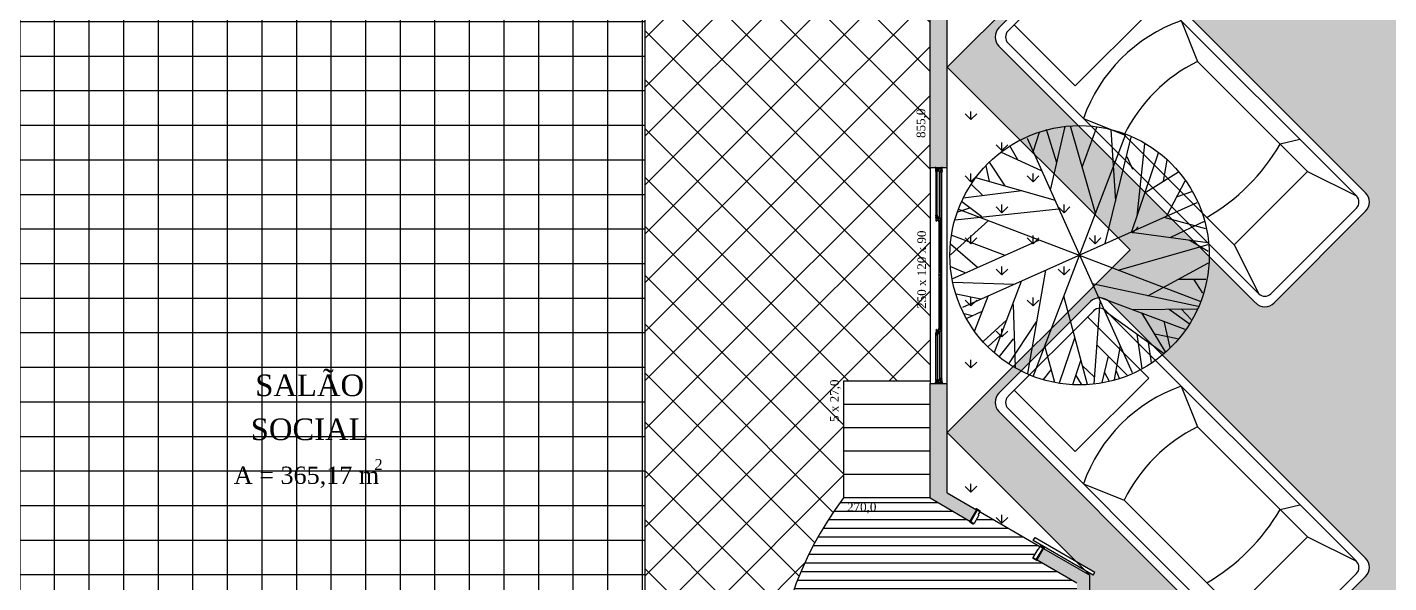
# Model space of a CAD drawing. Header units: millimetres. Extents: x 5728 to 12128, y -948 to 8052.
# Drawn here: x 7314 to 8889, y 2194 to 2837 of the extents above; entities that cross this region are included whole.
import ezdxf
from ezdxf.enums import TextEntityAlignment as Align

# ---------------------------------------------------------------- set-up
doc = ezdxf.new("R2010")
doc.units = ezdxf.units.MM
doc.header["$MEASUREMENT"] = 0
for name, color, linetype in [('001 - 0.150 Color', 1, 'Continuous'), ('003 - 0.250 Color', 3, 'Continuous'), ('004 - 0.150 Color', 4, 'Continuous'), ('005 - 0.350 Color', 5, 'Continuous'), ('007 - 0.200', 7, 'Continuous'), ('030 - 0.500 Color', 30, 'Continuous'), ('052 - 0.250 Color', 52, 'Continuous'), ('084 - 0.250 Color', 84, 'Continuous'), ('252 - 0.150 Color', 252, 'Continuous'), ('253 - 0.150 Color', 253, 'Continuous')]:
    doc.layers.add(name, color=color, linetype=linetype)
doc.styles.add('style4', font='romantic.ttf')
pattern_1 = [(0, (0, 0), (15.36, 15.36), [30, -0.72]), (0, (-15.36, 0.72), (15.36, 15.36), [30, -0.72]), (90, (0, 0), (-15.36, 15.36), [-16.08, 14.64]), (90, (-0.72, 0), (-15.36, 15.36), [-16.08, 14.64])]
pattern_2 = [(45, (0, 0), (-28.28421, 28.28421), []), (135, (0, 0), (-28.28421, -28.28421), [])]

# ---------------------------------------------------------------- blocks, each defined once
blk = doc.blocks.new('Carro')
at = {"layer": '052 - 0.250 Color'}
for p, q in [((7967.7, 5100.5), (7861.7, 4994.4)), ((7971.3, 5089.9), (7872.3, 4990.9)), ((8275.3, 4800), (7985.4, 5089.9)), ((8285.9, 4803.5), (7988.9, 5100.5)), ((8034.9, 5012.1), (7964.2, 5082.8)), ((8034.9, 5012.1), (7950, 4927.2)), ((7879.3, 4998), (7950, 4927.2)), ((8072.5, 5002.8), (8091.5, 4955.5)), ((7861.7, 4973.2), (8158.6, 4676.2)), ((7872.3, 4976.7), (8162.2, 4686.8)), ((8218.7, 4828.2), (8091.5, 4955.5)), ((7959.4, 4889.6), (8006.6, 4870.7)), ((8006.6, 4870.7), (8133.9, 4743.4)), ((8186.9, 4860.1), (8209.8, 4865.5)), ((8133.9, 4743.4), (8218.7, 4828.2)), ((8218.7, 4828.2), (8275.3, 4800)), ((8176.3, 4686.8), (8275.3, 4785.8)), ((8179.9, 4676.2), (8285.9, 4782.3)), ((8133.9, 4743.4), (8162.2, 4686.8))]:
    blk.add_line(p, q, dxfattribs=at)
for centre, radius, start, end in [((7978.3, 5089.9), 15, 45, 135), ((7978.3, 5082.8), 10, 45, 135), ((7872.3, 4983.8), 15, 135, 225), ((8133.9, 4828.2), 185, 109.3779, 160.622), ((7879.3, 4983.8), 10, 135, 225), ((8172.8, 4789.4), 185, 116.0753, 153.9246), ((7988.2, 4973.9), 229, 299.8107, 330.1892), ((8268.2, 4792.9), 10, 315, 45), ((8275.3, 4792.9), 15, 315, 45), ((8169.3, 4693.9), 10, 225, 315), ((8169.3, 4686.8), 15, 225, 315)]:
    blk.add_arc(centre, radius, start, end, dxfattribs=at)
blk = doc.blocks.new('Árvore Est')
at = {"layer": '084 - 0.250 Color'}
for p, q in [((7700.9, -1573.9), (7694.8, -1602.4)), ((7714.2, -1570), (7712.1, -1641)), ((7718.1, -1569.6), (7762.9, -1669.5)), ((7725.2, -1584.4), (7732, -1567.7)), ((7731.4, -1598.9), (7758.1, -1567.4)), ((7745.2, -1630.7), (7768.5, -1568.3)), ((7745.8, -1567.5), (7785.5, -1611.6)), ((7786.2, -1572.7), (7799, -1692.3)), ((7672.5, -1586.7), (7680.2, -1603.5)), ((7675.4, -1592.6), (7677.6, -1583.2)), ((7806.1, -1852.3), (7684.8, -1581.3)), ((7798.9, -1576.7), (7692, -1856.9)), ((7789.9, -1603.7), (7807.2, -1580.7)), ((7800.1, -1590.6), (7795.4, -1575.6)), ((7819.8, -1650.1), (7811.3, -1582.2)), ((7645.6, -1605.4), (7670.2, -1632.3)), ((7658.2, -1595.7), (7698.1, -1610.9)), ((7808.8, -1688.8), (7835, -1596.7)), ((7814.3, -1605.1), (7827.5, -1591.5)), ((7633.2, -1618.2), (7715.4, -1649.5)), ((7639.3, -1610.8), (7652.7, -1625)), ((7825.8, -1630.6), (7853.3, -1612.8)), ((7830.8, -1612.6), (7848.8, -1608.6)), ((7619.8, -1634.8), (7668.2, -1667.1)), ((7628.1, -1624.1), (7648.7, -1640.4)), ((7864.7, -1626.2), (7843.3, -1672.4)), ((7856, -1645.2), (7872.2, -1636.3)), ((7688.5, -1639.9), (7615.5, -1642.2)), ((7605.3, -1663.3), (7885.6, -1770.3)), ((7608.4, -1657), (7728.1, -1677.9)), ((7881, -1656.1), (7609.9, -1777.5)), ((7865.2, -1663.2), (7887.8, -1670.6)), ((7639.5, -1676.8), (7598.6, -1687.7)), ((7601.6, -1675), (7612.7, -1684)), ((7820.8, -1683.1), (7894.4, -1700.3)), ((7852.5, -1690.4), (7890.9, -1678.5)), ((7595.8, -1725.9), (7698.1, -1698.5)), ((7597.8, -1693.5), (7649.8, -1711.5)), ((7595.7, -1708.9), (7623.6, -1718.4)), ((7606.2, -1712.3), (7596.2, -1718.8)), ((7895, -1706), (7794.6, -1734.7)), ((7617.9, -1719.8), (7604.7, -1733.5)), ((7712.9, -1731.3), (7686.4, -1854.1)), ((7847.4, -1719.8), (7893.6, -1736.9)), ((7596.7, -1733.5), (7691.5, -1740.7)), ((7628.6, -1749.9), (7598, -1742.4)), ((7609.9, -1745.8), (7599.9, -1751)), ((7641.4, -1737.3), (7606.4, -1772.2)), ((7680.9, -1746.3), (7631.7, -1814.5)), ((7697.4, -1738.7), (7659.8, -1838.5)), ((7759, -1746.5), (7882.2, -1776.6)), ((7640.8, -1763.6), (7601.4, -1757)), ((7612.5, -1758.8), (7603.1, -1762.5)), ((7728.3, -1761.4), (7757.8, -1865.6)), ((7808.1, -1758.6), (7890.7, -1753.2)), ((7682.5, -1778.9), (7683.3, -1852.3)), ((7772.3, -1776.9), (7760.3, -1865.3)), ((7770.8, -1778), (7778.2, -1784.5)), ((7772.7, -1777.1), (7864, -1808.3)), ((7844.6, -1778.4), (7859.3, -1772)), ((7654.1, -1783.1), (7614.1, -1789)), ((7678.9, -1788.4), (7633.6, -1815.8)), ((7790.6, -1783.3), (7874.3, -1792.3)), ((7818.4, -1793.3), (7842, -1831.3)), ((7644.9, -1796), (7621, -1799.5)), ((7654.6, -1803.9), (7648.9, -1830.1)), ((7698.6, -1795.9), (7736.5, -1865.9)), ((7669.1, -1814.2), (7638.6, -1821.3)), ((7683.2, -1820.3), (7666.4, -1843.4)), ((7766.3, -1822.4), (7784.8, -1861.4)), ((7789.6, -1814.3), (7776.4, -1862.5)), ((7791.1, -1817.9), (7831.6, -1838.8)), ((7831.2, -1813.9), (7855.5, -1818.3)), ((7683.6, -1834.3), (7671.1, -1845.8)), ((7717.8, -1831), (7717.8, -1863)), ((7813.3, -1830), (7819.2, -1846.8)), ((7717.7, -1848.5), (7701.4, -1859.2)), ((7763.4, -1843.6), (7750.2, -1865.7))]:
    blk.add_line(p, q, dxfattribs=at)
blk.add_circle((7745.4, -1716.8), 150, dxfattribs=at)

msp = doc.modelspace()

# ---------------------------------------------------------------- hatches: boundary and pattern name
at = {"layer": '003 - 0.250 Color', "ltscale": 2.5}
h = msp.add_hatch(dxfattribs=at)
h.set_pattern_fill('GRASS', color=256, scale=2, style=0)
h.set_pattern_definition([(90, (0, 0), (-35.921, 35.921), [9.525, -62.317]), (45, (0, 0), (-35.92102, 35.92102), [9.525, -41.275]), (135, (0, 0), (-35.92102, -35.92102), [9.525, -41.275])])
h.paths.add_polyline_path([(8378.23, 3636.13), (8378.23, 3302.28), (8378.23, 3213.36), (8589.6, 3424.72)])
h.paths.add_polyline_path([(8589.6, 3001.95), (8378.23, 3213.36), (8378.23, 2790.59)])
h.paths.add_polyline_path([(8378.23, 2790.59), (8378.23, 2674.78), (8378.23, 2424.78), (8378.23, 2367.82), (8589.6, 2579.18)])
h.paths.add_polyline_path([(8378.23, 2367.82), (8378.23, 2298.05), (8410.9, 2279.19, -0.4142136), (8412.26, 2279.56), (8416.59, 2277.06), (8416.58, 2277.04, -0.2046349), (8416.09, 2276.19), (8485.37, 2236.19, -0.4142136), (8486.74, 2236.56), (8490.2, 2234.56, -0.4142136), (8490.57, 2233.19), (8543.23, 2202.79), (8537.77, 2208.25), (8477.71, 2242.92), (8479.71, 2246.39), (8526.85, 2219.17)])
at = {"layer": '005 - 0.350 Color', "ltscale": 2.5}
for points in [[(8378.23, 3302.28), (8363.23, 3302.28), (8233.23, 3302.28), (8233.23, 3307.68), (8218.23, 3307.68), (8218.23, 3302.28), (8143.23, 3302.28), (8143.23, 3282.28), (8358.23, 3282.28), (8358.23, 2674.78), (8378.23, 2674.78)], [(8378.23, 2424.78), (8358.23, 2424.78), (8358.23, 2292.28), (8405.3, 2265.1), (8412.8, 2278.09), (8411.94, 2278.59), (8378.23, 2298.05)], [(8543.23, 2202.79), (8489.53, 2233.79), (8482.03, 2220.8), (8528.23, 2194.13), (8528.23, 1915.43), (8543.23, 1915.43)]]:
    msp.add_hatch(color=256, dxfattribs=at).paths.add_polyline_path(points)
at = {"layer": '252 - 0.150 Color', "ltscale": 2.5}
h = msp.add_hatch(dxfattribs=at)
h.set_pattern_fill('AR-B816C', color=256, scale=0.075591, style=0)
h.set_pattern_definition(pattern_1)
h.paths.add_polyline_path([(8437.93, 3237.7, -0.4142136), (8437.93, 3258.91), (8490.11, 3311.1), (8483.91, 3319.04), (8378.23, 3213.36), (8589.6, 3001.95), (8835.13, 2869.08), (8769.09, 2953.68), (8756.13, 2940.71, -0.4142136), (8734.91, 2940.71)], flags=17)
h.paths.add_polyline_path([(8756.13, 3363.48, -0.4142136), (8734.91, 3363.48), (8437.93, 3660.47, -0.4142136), (8437.93, 3681.68), (8490.11, 3733.87), (8483.91, 3741.81), (8378.23, 3636.13), (8589.6, 3424.72), (8483.91, 3319.04), (8490.11, 3311.1), (8543.99, 3364.98, -0.4142136), (8565.21, 3364.98), (8862.19, 3067.99, -0.4142136), (8862.19, 3046.78), (8769.09, 2953.68), (8835.13, 2869.08), (9063.78, 2745.35), (9644.22, 2745.35), (9762.43, 2837.63), (9756.28, 2845.52), (9697.19, 2799.39, -0.4142136), (9676.13, 2801.98), (9417.68, 3133.04, -0.4142136), (9420.28, 3154.1), (9479.39, 3200.25), (9092.97, 3695.32), (8589.6, 3847.49), (8483.91, 3741.81), (8490.11, 3733.87), (8543.99, 3787.75, -0.4142136), (8565.21, 3787.75), (8862.19, 3490.76, -0.4142136), (8862.19, 3469.55)])
h = msp.add_hatch(dxfattribs=at)
h.set_pattern_fill('AR-B816C', color=256, scale=0.075591, style=0)
h.set_pattern_definition(pattern_1)
h.paths.add_polyline_path([(8769.09, 2108.14), (8756.13, 2095.18, -0.4142136), (8734.91, 2095.18), (8437.93, 2392.16, -0.4142136), (8437.93, 2413.37), (8490.11, 2465.56), (8483.91, 2473.5), (8378.23, 2367.82), (8526.85, 2219.17), (8549, 2206.39), (8547, 2202.92), (8537.77, 2208.25), (8543.23, 2202.79), (8543.23, 1816.06), (8646.37, 1712.93), (9077.4, 1713.17)])
h.paths.add_polyline_path([(9153.38, 2038.58), (8769.09, 2530.91), (8756.13, 2517.95, -0.4142136), (8734.91, 2517.95), (8437.93, 2814.93, -0.4142136), (8437.93, 2836.14), (8490.11, 2888.33), (8483.91, 2896.27), (8378.23, 2790.59), (8589.6, 2579.18), (8483.91, 2473.5), (8490.11, 2465.56), (8543.99, 2519.44, -0.4142136), (8565.21, 2519.44), (8862.19, 2222.46, -0.4142136), (8862.19, 2201.24), (8769.09, 2108.14), (8948.32, 1878.53)])
h.paths.add_polyline_path([(8835.13, 2869.08), (8589.6, 3001.95), (8483.91, 2896.27), (8490.11, 2888.33), (8543.99, 2942.21, -0.4142136), (8565.21, 2942.21), (8862.19, 2645.22, -0.4142136), (8862.19, 2624.01), (8769.09, 2530.91), (9153.38, 2038.58), (9153.38, 2461.35)])
h.paths.add_polyline_path([(9063.78, 2745.35), (8835.13, 2869.08), (9153.38, 2461.35), (9142.3, 2660.77)], flags=17)
h.paths.add_polyline_path([(9504.06, 2682.97), (9455.37, 2745.35), (9063.78, 2745.35), (9142.3, 2660.77), (9528.73, 2165.7), (9587.84, 2211.85, -0.4142136), (9608.9, 2209.26), (9867.35, 1878.19, -0.4142136), (9864.76, 1857.14), (9805.61, 1810.97), (9811.76, 1803.08), (9929.57, 1895.05), (9669.29, 2228.39), (9787.1, 2320.36), (9780.95, 2328.24), (9721.85, 2282.11, -0.4142136), (9700.8, 2284.7), (9442.35, 2615.77, -0.4142136), (9444.94, 2636.82)])
h.paths.add_polyline_path([(9644.87, 2745.35), (9455.37, 2745.35), (9504.06, 2682.97), (9563.18, 2729.13, -0.4142136), (9584.23, 2726.53), (9842.68, 2395.47, -0.4142136), (9840.09, 2374.41), (9780.95, 2328.24), (9787.1, 2320.36), (9904.91, 2412.33)], flags=17)
h.paths.add_polyline_path([(9528.73, 2165.7), (9142.3, 2660.77), (9153.38, 2461.35), (9153.38, 2038.58), (8948.32, 1878.53), (9077.4, 1713.17), (9697.02, 1713.51), (9811.76, 1803.08), (9805.61, 1810.97), (9746.52, 1764.84, -0.4142136), (9725.46, 1767.43), (9467.01, 2098.49, -0.4142136), (9469.61, 2119.55)])
at = {"layer": '253 - 0.150 Color', "ltscale": 2.5}
h = msp.add_hatch(dxfattribs=at)
h.set_pattern_fill('NET', color=256, scale=12.5984, style=0)
h.set_pattern_definition([(0, (505.56, -396.484), (0, 39.99992), []), (90, (505.56, -396.484), (-39.99992, 2e-15), [])])
h.paths.add_polyline_path([(7228.23, 1652.28), (8028.23, 1652.28), (8028.23, 2952.28), (7228.23, 2952.28)])
h.paths.add_polyline_path([(7570.97, 2401.58), (7710.24, 2401.58), (7710.24, 2449.62), (7570.97, 2449.62)], flags=24)
h.paths.add_polyline_path([(7555.9, 2298.15), (7718.01, 2298.15), (7718.01, 2335.02), (7555.9, 2335.02)], flags=24)
h.paths.add_polyline_path([(7712.5, 2321.63), (7727.99, 2321.63), (7727.99, 2340.38), (7712.5, 2340.38)], flags=24)
h.paths.add_polyline_path([(7567.45, 2352.32), (7713.75, 2352.32), (7713.75, 2390.6), (7567.45, 2390.6)], flags=24)
h = msp.add_hatch(dxfattribs=at)
h.set_pattern_fill('NET', color=256, scale=12.5984, angle=45, style=0)
h.set_pattern_definition(pattern_2)
h.paths.add_polyline_path([(8358.23, 2674.78), (8358.23, 2952.28), (8028.23, 2952.28), (8028.23, 2427.28), (8258.23, 2427.28), (8358.23, 2427.28)])
h.paths.add_polyline_path([(8357.6, 2705.68), (8357.6, 2745.12), (8339.16, 2745.12), (8339.16, 2705.68)], flags=24)
h.paths.add_polyline_path([(8257.6, 2377.15), (8257.6, 2431.37), (8239.16, 2431.37), (8239.16, 2377.15)], flags=9)
h.paths.add_polyline_path([(8356.27, 2509.36), (8356.27, 2603.37), (8340.52, 2603.37), (8340.52, 2509.36)], flags=24)
h = msp.add_hatch(dxfattribs=at)
h.set_pattern_fill('NET', color=256, scale=12.5984, angle=45, style=0)
h.set_pattern_definition(pattern_2)
h.paths.add_polyline_path([(8258.23, 2292.28), (8258.23, 2427.28), (8028.23, 2427.28), (8028.23, 1652.28), (8358.23, 1652.28), (8358.23, 1682.28), (8258.23, 1682.28), (8258.23, 1817.28, -0.3368421)])
h.paths.add_polyline_path([(8257.6, 2377.15), (8257.6, 2431.37), (8239.16, 2431.37), (8239.16, 2377.15)], flags=9)
h.paths.add_polyline_path([(8257.6, 1683.2), (8257.6, 1737.43), (8239.16, 1737.43), (8239.16, 1683.2)], flags=24)
h = msp.add_hatch(dxfattribs=at)
h.set_pattern_fill('LINE', color=256, scale=3.142085, style=0)
h.set_pattern_definition([(0, (505.559, -396.484), (0, 9.97612), [])])
h.paths.add_polyline_path([(8407.83, 2262.49), (8404.37, 2264.49, -0.4142136), (8404, 2265.85), (8358.23, 2292.28), (8258.23, 2292.28, 0.3368421), (8258.23, 1817.28), (8358.23, 1817.28), (8438.03, 1863.35, -0.4142136), (8438.39, 1864.71), (8441.86, 1866.71, -0.4142136), (8443.22, 1866.35), (8511.29, 1905.65, -0.4142136), (8511.66, 1907.01), (8515.12, 1909.01, -0.4142136), (8516.49, 1908.65), (8528.23, 1915.43), (8528.23, 2194.13), (8482.46, 2220.55, -0.4142136), (8481.1, 2220.19), (8477.63, 2222.19, -0.4142136), (8477.27, 2223.55), (8482.77, 2233.08), (8483.37, 2232.73), (8485.37, 2236.19), (8416.09, 2276.19), (8414.09, 2272.73), (8414.7, 2272.38), (8409.2, 2262.85, -0.4142136)])
h.paths.add_polyline_path([(8407.12, 2034.99), (8422.62, 2034.99), (8422.62, 2053.74), (8407.12, 2053.74)], flags=24)
h.paths.add_polyline_path([(8257.3, 2011.5), (8419.41, 2011.5), (8419.41, 2048.38), (8257.3, 2048.38)], flags=24)
h.paths.add_polyline_path([(8275.01, 2065.68), (8409, 2065.68), (8409, 2103.96), (8275.01, 2103.96)], flags=24)
h.paths.add_polyline_path([(8259.2, 2271.65), (8298.55, 2271.65), (8298.55, 2289.84), (8259.2, 2289.84)], flags=24)
h.paths.add_polyline_path([(8179.16, 2055.41), (8218.59, 2055.41), (8218.59, 2073.85), (8179.16, 2073.85)], flags=24)
h.paths.add_polyline_path([(8496.44, 1897.82), (8530.55, 1917.52), (8521.4, 1933.37), (8487.29, 1913.68)], flags=9)
h.paths.add_polyline_path([(8315.91, 1817.83), (8355.26, 1817.83), (8355.26, 1836.02), (8315.91, 1836.02)], flags=24)
h.paths.add_polyline_path([(8278.9, 1818.2), (8278.9, 1857.63), (8260.46, 1857.63), (8260.46, 1818.2)], flags=24)
h.paths.add_polyline_path([(8527.56, 2157.81), (8527.56, 2197.16), (8509.39, 2197.16), (8509.39, 2157.81)], flags=24)

# ---------------------------------------------------------------- linework, layer by layer
at = {"layer": '001 - 0.150 Color'}
for p, q in [((8358.23, 2674.78), (8358.23, 2424.78)), ((8369.3, 2615.57), (8369.3, 2670.14)), ((8369.88, 2615.57), (8369.88, 2670.16)), ((8370.63, 2674.04), (8370.63, 2671.94)), ((8371.92, 2671.88), (8371.92, 2674.04)), ((8371.92, 2430.47), (8371.92, 2669.08)), ((8378.23, 2424.78), (8378.23, 2674.78)), ((8369.3, 2429.41), (8369.3, 2484.73)), ((8369.88, 2429.4), (8369.88, 2484.73)), ((8370.63, 2425.52), (8370.63, 2427.62)), ((8371.92, 2427.67), (8371.92, 2425.52)), ((8371.92, 2425.52), (8371.92, 2427.67)), ((8412.8, 2278.09), (8405.3, 2265.1)), ((8414.7, 2272.38), (8409.2, 2262.85)), ((8412.26, 2279.56), (8415.73, 2277.56)), ((8414.09, 2272.73), (8414.7, 2272.38)), ((8416.09, 2276.19), (8416.09, 2276.19)), ((8404, 2265.85), (8404, 2265.85)), ((8404.37, 2264.49), (8407.83, 2262.49)), ((8404.44, 2265.6), (8409.2, 2262.85)), ((8409.2, 2262.85), (8409.2, 2262.85)), ((8490.2, 2234.56), (8486.74, 2236.56)), ((8482.77, 2233.08), (8477.27, 2223.55)), ((8477.27, 2223.55), (8482.03, 2220.8)), ((8481.1, 2220.19), (8477.63, 2222.19)), ((8488.66, 2234.29), (8481.16, 2221.3)), ((8482.77, 2233.08), (8483.37, 2232.73)), ((8485.37, 2236.19), (8483.37, 2232.73)), ((8485.37, 2236.19), (8489.53, 2233.79))]:
    msp.add_line(p, q, dxfattribs=at)
at = {"layer": '001 - 0.150 Color', "ltscale": 2.5}
for p, q in [((8411.94, 2278.59), (8416.09, 2276.19)), ((8414.09, 2272.73), (8416.09, 2276.19)), ((8477.71, 2242.92), (8479.71, 2246.39)), ((8547, 2202.92), (8477.71, 2242.92)), ((8479.71, 2246.39), (8549, 2206.39)), ((8547, 2202.92), (8549, 2206.39))]:
    msp.add_line(p, q, dxfattribs=at)
at = {"layer": '001 - 0.150 Color'}
for points in [[(8367.29, 2674.04), (8367.29, 2673.04), (8367.43, 2673.04), (8367.43, 2674.04), (8371.95, 2674.04), (8371.95, 2672.78), (8372.09, 2672.78), (8372.09, 2674.04), (8372.14, 2674.12), (8372.09, 2674.17), (8372.09, 2674.64), (8372.59, 2674.64), (8372.59, 2674.17), (8372.54, 2674.12), (8372.59, 2674.04), (8372.73, 2674.04), (8372.73, 2674.78), (8371.45, 2674.78), (8371.45, 2674.64), (8371.95, 2674.64), (8371.95, 2674.19), (8364.51, 2674.19), (8364.51, 2674.64), (8365.01, 2674.64), (8365.01, 2674.78), (8363.73, 2674.78), (8363.73, 2674.04), (8363.87, 2674.04), (8363.92, 2674.12), (8363.87, 2674.17), (8363.87, 2674.64), (8364.37, 2674.64), (8364.37, 2674.17), (8364.32, 2674.12), (8364.37, 2674.04), (8365.39, 2674.04), (8365.39, 2673.04), (8365.53, 2673.04), (8365.53, 2674.04)], [(8367.29, 2425.52), (8367.29, 2426.52), (8367.43, 2426.52), (8367.43, 2425.52), (8371.95, 2425.52), (8371.95, 2426.78), (8372.09, 2426.78), (8372.09, 2425.52), (8372.14, 2425.43), (8372.09, 2425.38), (8372.09, 2424.92), (8372.59, 2424.92), (8372.59, 2425.38), (8372.54, 2425.43), (8372.59, 2425.52), (8372.73, 2425.52), (8372.73, 2424.78), (8371.45, 2424.78), (8371.45, 2424.92), (8371.95, 2424.92), (8371.95, 2425.37), (8364.51, 2425.37), (8364.51, 2424.92), (8365.01, 2424.92), (8365.01, 2424.78), (8363.73, 2424.78), (8363.73, 2425.52), (8363.87, 2425.52), (8363.92, 2425.43), (8363.87, 2425.38), (8363.87, 2424.92), (8364.37, 2424.92), (8364.37, 2425.38), (8364.32, 2425.43), (8364.37, 2425.52), (8365.39, 2425.52), (8365.39, 2426.52), (8365.53, 2426.52), (8365.53, 2425.52)]]:
    msp.add_lwpolyline(points, close=True, dxfattribs=at)
for points in [[(8366.62, 2672.69), (8366.62, 2670.18), (8366.22, 2670.18), (8366.22, 2670.3), (8366.5, 2670.3), (8366.5, 2671.38), (8365.14, 2671.38), (8365.14, 2670.3), (8365.42, 2670.3), (8365.42, 2670.18), (8365.02, 2670.18), (8365.02, 2673.49), (8365.14, 2673.49)], [(8365.14, 2673.49), (8365.14, 2672.49), (8366.5, 2672.49), (8366.5, 2672.69), (8366.62, 2672.69)], [(8368.43, 2671.48), (8368.43, 2671.88), (8372.24, 2671.88), (8372.24, 2671.48), (8368.43, 2671.48)], [(8365.14, 2616.19), (8365.14, 2617.19), (8366.5, 2617.19), (8366.5, 2616.99), (8366.62, 2616.99), (8366.62, 2619.5), (8366.22, 2619.5), (8366.22, 2619.38), (8366.5, 2619.38), (8366.5, 2618.3), (8365.14, 2618.3), (8365.14, 2619.38), (8365.42, 2619.38), (8365.42, 2619.5), (8365.02, 2619.5), (8365.02, 2616.19), (8365.14, 2616.19)], [(8365.14, 2483.37), (8365.14, 2482.37), (8366.5, 2482.37), (8366.5, 2482.57), (8366.62, 2482.57), (8366.62, 2480.06), (8366.22, 2480.06), (8366.22, 2480.18), (8366.5, 2480.18), (8366.5, 2481.26), (8365.14, 2481.26), (8365.14, 2480.18), (8365.42, 2480.18), (8365.42, 2480.06), (8365.02, 2480.06), (8365.02, 2483.37), (8365.14, 2483.37)], [(8366.62, 2426.87), (8366.62, 2429.38), (8366.22, 2429.38), (8366.22, 2429.26), (8366.5, 2429.26), (8366.5, 2428.18), (8365.14, 2428.18), (8365.14, 2429.26), (8365.42, 2429.26), (8365.42, 2429.38), (8365.02, 2429.38), (8365.02, 2426.07), (8365.14, 2426.07)], [(8365.14, 2426.07), (8365.14, 2427.07), (8366.5, 2427.07), (8366.5, 2426.87), (8366.62, 2426.87)], [(8368.43, 2428.07), (8368.43, 2427.67), (8372.24, 2427.67), (8372.24, 2428.07), (8368.43, 2428.07)]]:
    msp.add_lwpolyline(points, dxfattribs=at)
for points in [[(8367.29, 2672.92), (8367.29, 2672.71), (8366.94, 2672.71), (8366.94, 2672.46), (8367.04, 2672.46), (8367.04, 2672.59), (8367.29, 2672.59), (8367.29, 2672.04), (8367.04, 2672.04), (8367.04, 2672.16), (8366.94, 2672.16), (8366.94, 2671.92), (8367.41, 2671.92), (8367.41, 2673.04), (8367.25, 2673.04), (8367.25, 2673.19), (8367.28, 2673.19), (8367.28, 2673.44), (8367.19, 2673.79, 1), (8367.07, 2673.76), (8367.16, 2673.42), (8367.16, 2673.04), (8365.66, 2673.04), (8365.66, 2673.42), (8365.75, 2673.76, 1), (8365.64, 2673.79), (8365.54, 2673.44), (8365.54, 2673.19), (8365.57, 2673.19), (8365.57, 2673.04), (8365.41, 2673.04), (8365.41, 2672.92)], [(8367.15, 2616.76), (8367.15, 2616.97), (8366.8, 2616.97), (8366.8, 2617.21), (8366.9, 2617.21), (8366.9, 2617.09), (8367.15, 2617.09), (8367.15, 2617.64), (8366.9, 2617.64), (8366.9, 2617.51), (8366.8, 2617.51), (8366.8, 2617.76), (8367.27, 2617.76), (8367.27, 2616.64), (8367.11, 2616.64), (8367.11, 2616.49), (8367.14, 2616.49), (8367.14, 2616.24), (8367.05, 2615.88, -1), (8366.93, 2615.91), (8367.02, 2616.25), (8367.02, 2616.64), (8365.52, 2616.64), (8365.52, 2616.25), (8365.61, 2615.91, -1), (8365.5, 2615.88), (8365.4, 2616.24), (8365.4, 2616.49), (8365.43, 2616.49), (8365.43, 2616.64), (8365.27, 2616.64), (8365.27, 2616.76)], [(8368.12, 2613.71), (8368.02, 2613.71), (8368.02, 2613.83), (8367.89, 2613.83), (8367.89, 2613.28), (8368.02, 2613.28), (8368.02, 2613.41), (8368.12, 2613.41), (8368.12, 2612.85, -0.4142136), (8367.8, 2612.53), (8367.8, 2612.65), (8367.8, 2612.65, 0.4142136), (8368, 2612.85), (8368, 2613.15), (8365.39, 2613.15), (8365.39, 2612.85, 0.4142136), (8365.6, 2612.65), (8365.6, 2612.65), (8365.6, 2612.53), (8365.6, 2612.53, -0.4142136), (8365.27, 2612.85), (8365.27, 2616.64), (8365.39, 2616.64), (8365.39, 2615.44), (8367.15, 2615.44), (8367.15, 2616.64), (8367.27, 2616.64), (8367.27, 2613.27), (8367.72, 2613.27), (8367.79, 2613.97), (8367.95, 2613.97), (8368, 2614.61, -0.957391), (8368.12, 2614.61)], [(8368.71, 2612.08), (8368.71, 2613.28), (8370.47, 2613.28), (8370.47, 2612.08), (8370.59, 2612.08), (8370.59, 2615.57), (8367.91, 2615.57, 0.4142136), (8367.74, 2615.4), (8367.74, 2615.29), (8367.84, 2615.29), (8367.84, 2615.42), (8367.97, 2615.42), (8367.97, 2614.87), (8367.84, 2614.87), (8367.84, 2614.99), (8367.74, 2614.99), (8367.74, 2614.11, 0.957391), (8367.86, 2614.1), (8367.92, 2614.7, -0.3889792), (8367.96, 2614.75), (8368.04, 2614.75, 0.3908496), (8368.09, 2614.79), (8368.14, 2615.37, -0.3908496), (8368.19, 2615.42), (8368.54, 2615.42, -0.4142136), (8368.59, 2615.37), (8368.59, 2612.08)], [(8370.61, 2550.69), (8370.29, 2550.69), (8370.29, 2550.57), (8370.44, 2550.57), (8370.44, 2550.44), (8370.54, 2550.44), (8370.54, 2550.57), (8370.67, 2550.57), (8370.67, 2550.02), (8370.54, 2550.02), (8370.54, 2550.14), (8370.44, 2550.14), (8370.44, 2549.9), (8370.79, 2549.9), (8370.79, 2550.79), (8370.59, 2550.99), (8370.59, 2554.48), (8370.47, 2554.48), (8370.47, 2553.28), (8368.71, 2553.28), (8368.71, 2554.48), (8368.59, 2554.48), (8368.59, 2550.99), (8368.39, 2550.79), (8368.39, 2549.9), (8368.74, 2549.9), (8368.74, 2550.14), (8368.64, 2550.14), (8368.64, 2550.02), (8368.51, 2550.02), (8368.51, 2550.57), (8368.64, 2550.57), (8368.64, 2550.44), (8368.74, 2550.44), (8368.74, 2550.57), (8368.89, 2550.57), (8368.89, 2550.69), (8368.58, 2550.69, -0.6681786), (8368.55, 2550.77), (8368.76, 2550.99), (8370.42, 2550.99), (8370.64, 2550.77, -0.6681786)], [(8368.76, 2549.26), (8368.55, 2549.48, -0.6681786), (8368.58, 2549.57), (8369.14, 2549.57), (8369.14, 2549.69), (8369, 2549.69), (8369.04, 2549.92), (8369.11, 2549.92, 0.6681786), (8369.13, 2549.97), (8369.06, 2550.04), (8369.14, 2550.49, 1), (8369.02, 2550.51), (8368.87, 2549.69), (8368.39, 2549.69), (8368.39, 2549.46), (8368.59, 2549.26), (8368.59, 2545.77), (8368.71, 2545.77), (8368.71, 2546.97), (8370.47, 2546.97), (8370.47, 2545.77), (8370.59, 2545.77), (8370.59, 2549.26), (8370.79, 2549.46), (8370.79, 2549.69), (8370.31, 2549.69), (8370.16, 2550.51, 1), (8370.04, 2550.49), (8370.13, 2550.04), (8370.05, 2549.97, 0.6681786), (8370.07, 2549.92), (8370.15, 2549.92), (8370.19, 2549.69), (8370.04, 2549.69), (8370.04, 2549.57), (8370.61, 2549.57, -0.6681786), (8370.64, 2549.48), (8370.42, 2549.26)], [(8368.12, 2485.85), (8368.02, 2485.85), (8368.02, 2485.72), (8367.89, 2485.72), (8367.89, 2486.27), (8368.02, 2486.27), (8368.02, 2486.15), (8368.12, 2486.15), (8368.12, 2486.7, 0.4142136), (8367.8, 2487.03), (8367.8, 2486.91), (8367.8, 2486.91, -0.4142136), (8368, 2486.7), (8368, 2486.41), (8365.39, 2486.41), (8365.39, 2486.7, -0.4142136), (8365.6, 2486.91), (8365.6, 2486.91), (8365.6, 2487.03), (8365.6, 2487.03, 0.4142136), (8365.27, 2486.7), (8365.27, 2482.92), (8365.39, 2482.92), (8365.39, 2484.12), (8367.15, 2484.12), (8367.15, 2482.92), (8367.27, 2482.92), (8367.27, 2486.29), (8367.72, 2486.29), (8367.79, 2485.59), (8367.95, 2485.59), (8368, 2484.94, 0.957391), (8368.12, 2484.95)], [(8367.15, 2482.8), (8367.15, 2482.59), (8366.8, 2482.59), (8366.8, 2482.34), (8366.9, 2482.34), (8366.9, 2482.47), (8367.15, 2482.47), (8367.15, 2481.92), (8366.9, 2481.92), (8366.9, 2482.04), (8366.8, 2482.04), (8366.8, 2481.8), (8367.27, 2481.8), (8367.27, 2482.92), (8367.11, 2482.92), (8367.11, 2483.07), (8367.14, 2483.07), (8367.14, 2483.32), (8367.05, 2483.67, 1), (8366.93, 2483.64), (8367.02, 2483.3), (8367.02, 2482.92), (8365.52, 2482.92), (8365.52, 2483.3), (8365.61, 2483.64, 1), (8365.5, 2483.67), (8365.4, 2483.32), (8365.4, 2483.07), (8365.43, 2483.07), (8365.43, 2482.92), (8365.27, 2482.92), (8365.27, 2482.8)], [(8367.74, 2486.19, -0.957391), (8367.86, 2486.2), (8367.92, 2485.6, 0.3889792), (8367.96, 2485.55), (8368.04, 2485.55, -0.3908496), (8368.09, 2485.51), (8368.14, 2484.93, 0.3908496), (8368.19, 2484.88), (8368.54, 2484.88, 0.4142136), (8368.59, 2484.93), (8368.59, 2488.22), (8368.71, 2488.22), (8368.71, 2487.02), (8370.47, 2487.02), (8370.47, 2488.22), (8370.59, 2488.22), (8370.59, 2484.73), (8367.91, 2484.73, -0.4142136), (8367.74, 2484.9), (8367.74, 2485.01), (8367.84, 2485.01), (8367.84, 2484.88), (8367.97, 2484.88), (8367.97, 2485.43), (8367.84, 2485.43), (8367.84, 2485.31), (8367.74, 2485.31)], [(8367.29, 2426.64), (8367.29, 2426.85), (8366.94, 2426.85), (8366.94, 2427.09), (8367.04, 2427.09), (8367.04, 2426.97), (8367.29, 2426.97), (8367.29, 2427.52), (8367.04, 2427.52), (8367.04, 2427.39), (8366.94, 2427.39), (8366.94, 2427.64), (8367.41, 2427.64), (8367.41, 2426.52), (8367.25, 2426.52), (8367.25, 2426.37), (8367.28, 2426.37), (8367.28, 2426.12), (8367.19, 2425.76, -1), (8367.07, 2425.79), (8367.16, 2426.13), (8367.16, 2426.52), (8365.66, 2426.52), (8365.66, 2426.13), (8365.75, 2425.79, -1), (8365.64, 2425.76), (8365.54, 2426.12), (8365.54, 2426.37), (8365.57, 2426.37), (8365.57, 2426.52), (8365.41, 2426.52), (8365.41, 2426.64)]]:
    msp.add_lwpolyline(points, format="xyb", close=True, dxfattribs=at)
for points in [[(8368.23, 2674.04), (8368.23, 2670.53, 0.3573368), (8368.47, 2670.23, 0.0993311), (8370.39, 2670.23, 0.3573368), (8370.63, 2670.53), (8370.63, 2671.48)], [(8370.66, 2671.28), (8370.66, 2671.48), (8372.24, 2671.48), (8372.24, 2671.28), (8372.16, 2671.28, 0.4530941), (8372.01, 2671.11), (8372.24, 2669.42, -0.4530941), (8371.94, 2669.08), (8370.94, 2669.08, -0.4530941), (8370.64, 2669.42), (8370.86, 2671.11, 0.4530941), (8370.71, 2671.28), (8370.66, 2671.28)], [(8368.23, 2425.52), (8368.23, 2429.03, -0.3573368), (8368.47, 2429.32, -0.0993311), (8370.39, 2429.32, -0.3573368), (8370.63, 2429.03), (8370.63, 2428.07)], [(8370.66, 2428.27), (8370.66, 2428.07), (8372.24, 2428.07), (8372.24, 2428.27), (8372.16, 2428.27, -0.4530941), (8372.01, 2428.44), (8372.24, 2430.13, 0.4530941), (8371.94, 2430.47), (8370.94, 2430.47, 0.4530941), (8370.64, 2430.13), (8370.86, 2428.44, -0.4530941), (8370.71, 2428.27), (8370.66, 2428.27)]]:
    msp.add_lwpolyline(points, format="xyb", dxfattribs=at)
for centre, start, end in [((8411.76, 2278.69), 60, 150), ((8415.23, 2276.69), 330, 330), ((8415.23, 2276.69), 330, 60), ((8404.87, 2265.35), 150, 240), ((8408.33, 2263.35), 240, 330), ((8486.24, 2235.69), 60, 150), ((8478.13, 2223.05), 150, 240), ((8489.7, 2233.69), 330, 60), ((8481.6, 2221.05), 240, 330)]:
    msp.add_arc(centre, 1, start, end, dxfattribs=at)
at = {"layer": '004 - 0.150 Color'}
for p, q in [((8365.02, 2670.18), (8365.02, 2619.5)), ((8368.74, 2487.02), (8368.74, 2546.97)), ((8370.44, 2487.02), (8370.44, 2546.97)), ((8365.02, 2429.38), (8365.02, 2480.06))]:
    msp.add_line(p, q, dxfattribs=at)
for points in [[(8366.62, 2619.5), (8366.62, 2670.18)], [(8368.71, 2553.28), (8368.71, 2613.28)], [(8370.47, 2553.28), (8370.47, 2613.28)], [(8366.62, 2480.06), (8366.62, 2429.38)]]:
    msp.add_lwpolyline(points, dxfattribs=at)
at = {"layer": '005 - 0.350 Color', "ltscale": 2.5}
for p, q in [((8378.23, 2674.78), (8378.23, 3302.28)), ((8358.23, 2674.78), (8358.23, 3282.28)), ((8258.23, 2427.28), (8258.23, 2292.28)), ((8358.23, 2427.28), (8258.23, 2427.28)), ((8358.23, 2292.28), (8358.23, 2424.78)), ((8378.23, 2298.05), (8378.23, 2424.78)), ((8358.23, 2400.28), (8258.23, 2400.28)), ((8358.23, 2373.28), (8258.23, 2373.28)), ((8358.23, 2346.28), (8258.23, 2346.28)), ((8358.23, 2319.28), (8258.23, 2319.28)), ((8358.23, 2292.28), (8258.23, 2292.28)), ((8358.23, 2292.28), (8404.44, 2265.6)), ((8378.23, 2298.05), (8411.94, 2278.59)), ((8411.94, 2278.59), (8404.44, 2265.6)), ((8489.53, 2233.79), (8543.23, 2202.79)), ((8482.03, 2220.8), (8528.23, 2194.13)), ((8543.23, 1816.06), (8543.23, 2202.79))]:
    msp.add_line(p, q, dxfattribs=at)
at = {"layer": '005 - 0.350 Color', "linetype": 'Continuous'}
for p, q in [((8358.23, 2674.78), (8378.23, 2674.78)), ((8358.23, 2424.78), (8378.23, 2424.78))]:
    msp.add_line(p, q, dxfattribs=at)
at = {"layer": '005 - 0.350 Color'}
msp.add_line((8482.03, 2220.8), (8489.53, 2233.79), dxfattribs=at)
at = {"layer": '005 - 0.350 Color', "ltscale": 2.5}
msp.add_arc((8570.77, 2054.78), 392.54, 142.76862, 217.23138, dxfattribs=at)
at = {"layer": '007 - 0.200', "ltscale": 2.5}
msp.add_line((8416.09, 2276.19), (8485.37, 2236.19), dxfattribs=at)
at = {"layer": '030 - 0.500 Color', "ltscale": 2.5}
for p, q in [((8589.6, 3001.95), (8378.23, 2790.59)), ((8589.6, 2579.18), (8378.23, 2790.59)), ((8589.6, 2579.18), (8378.23, 2367.82)), ((8543.23, 2202.79), (8378.23, 2367.82))]:
    msp.add_line(p, q, dxfattribs=at)
at = {"layer": '253 - 0.150 Color', "ltscale": 2.5}
msp.add_line((8028.23, 2952.28), (8028.23, 1652.28), dxfattribs=at)

# ---------------------------------------------------------------- block references
at = {"layer": '005 - 0.350 Color'}
for p in [(576.27, -2158.27), (576.27, -2581.04)]:
    msp.add_blockref('Carro', p, dxfattribs=at)
at = {"layer": '084 - 0.250 Color', "rotation": 90}
msp.add_blockref('Árvore Est', (6814.43, -5172.32), dxfattribs=at)

# ---------------------------------------------------------------- texts
at = {"layer": '007 - 0.200', "ltscale": 2.5, "style": 'style4'}
for s, p in [('855,0', (8355.71, 2708.76)), ('5 x 27,0', (8255.71, 2380.22))]:
    msp.add_text(s, height=10, rotation=90, dxfattribs=at).set_placement(p, align=Align.BOTTOM_LEFT)
msp.add_text('250 x 120 x 90', height=10, rotation=90, dxfattribs=at).set_placement((8356.62, 2556.36), align=Align.BOTTOM_CENTER)
for s, height, p in [('SALÃO', 25, (7640.6, 2435.1)), ('SOCIAL', 25, (7640.6, 2384.22)), ('2', 12.5, (7720.25, 2337.26)), ('A = 365,17 m', 20, (7636.95, 2328.52))]:
    msp.add_text(s, height=height, dxfattribs=at).set_placement(p, align=Align.TOP_CENTER)
msp.add_text('270,0', height=10, dxfattribs=at).set_placement((8262.23, 2286.8), align=Align.TOP_LEFT)

doc.saveas('drawing.dxf')
